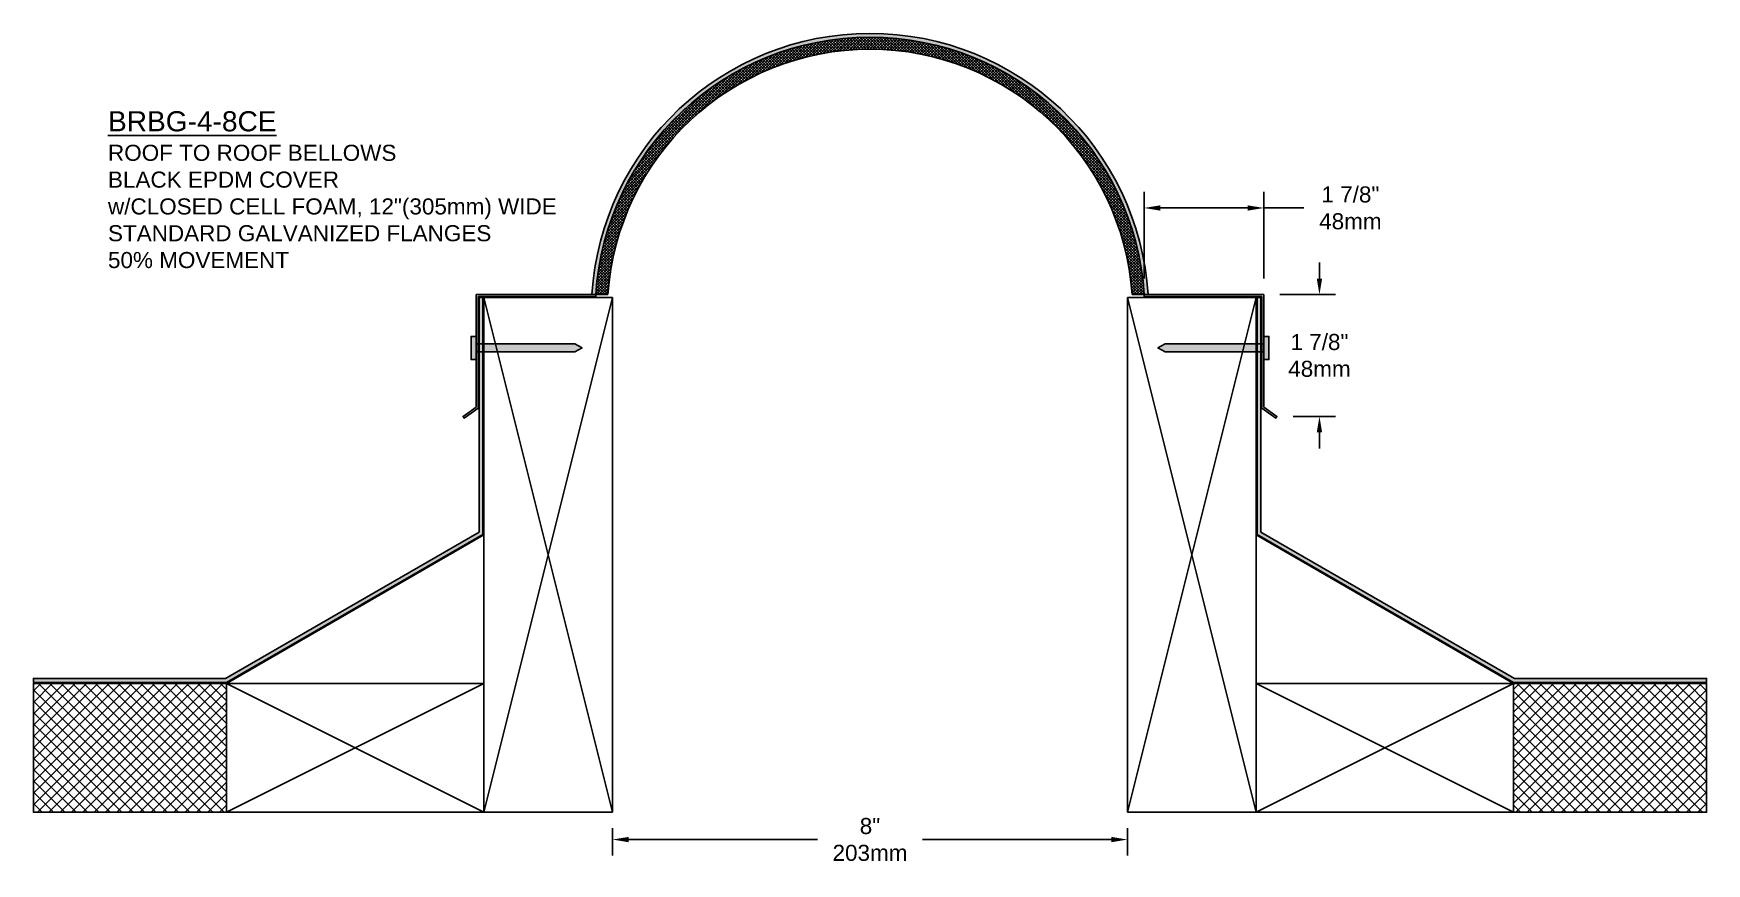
# Model space of a CAD drawing. Header units: inches. Extents: x -5.1 to 20.9, y -4 to 8.9.
import ezdxf

# ---------------------------------------------------------------- set-up
doc = ezdxf.new("R2010")
doc.units = ezdxf.units.IN
doc.header["$MEASUREMENT"] = 0
for name, color, linetype in [('Anchors', 4, 'Continuous'), ('Conditions', 1, 'Continuous'), ('Dimensions', 3, 'Continuous'), ('Fillers', 2, 'Continuous'), ('Metals', 7, 'Continuous'), ('Text', 2, 'Continuous')]:
    doc.layers.add(name, color=color, linetype=linetype)
doc.styles.add('Arial', font='arial.ttf')
doc.dimstyles.new('Arial', dxfattribs={"dimtxt": 0.25, "dimasz": 0.25, "dimexe": 0.25, "dimexo": 0.25, "dimgap": 0.25, "dimtad": 0, "dimtih": 1, "dimtoh": 1, "dimdec": 4, "dimzin": 0, "dimdsep": 46, "dimlunit": 4, "dimtxsty": 'Arial', "dimcen": 0.09, "dimadec": 0, "dimazin": 0, "dimtfac": 1, "dimtdec": 4, "dimtofl": 0, "dimtmove": 0, "dimatfit": 3, "dimfxl": 0, "dimfrac": 2, "dimtolj": 1, "dimtzin": 0, "dimarcsym": 0})

# ---------------------------------------------------------------- blocks, each defined once
blk = doc.blocks.new('*X4')
at = {"color": 0}
for p, q in [((23.967, -46.92), (25.829, -45.059)), ((23.967, -46.744), (25.652, -45.059)), ((23.967, -46.567), (25.475, -45.059)), ((23.967, -46.39), (25.298, -45.059)), ((23.967, -46.213), (25.122, -45.059)), ((23.967, -46.037), (24.945, -45.059)), ((23.967, -45.86), (24.768, -45.059)), ((23.967, -45.683), (24.591, -45.059)), ((23.967, -45.506), (24.414, -45.059)), ((23.967, -45.329), (24.238, -45.059)), ((23.967, -45.153), (24.061, -45.059)), ((25.846, -47.059), (23.967, -45.18)), ((24.005, -47.059), (26.005, -45.059)), ((26.022, -47.059), (24.022, -45.059)), ((24.182, -47.059), (26.182, -45.059)), ((26.199, -47.059), (24.199, -45.059)), ((24.359, -47.059), (26.359, -45.059)), ((26.376, -47.059), (24.376, -45.059)), ((24.536, -47.059), (26.536, -45.059)), ((26.553, -47.059), (24.553, -45.059)), ((24.713, -47.059), (26.713, -45.059)), ((26.73, -47.059), (24.73, -45.059)), ((24.889, -47.059), (26.889, -45.059)), ((26.906, -47.059), (24.906, -45.059)), ((25.066, -47.059), (26.967, -45.158)), ((26.967, -46.943), (25.083, -45.059)), ((26.967, -46.766), (25.26, -45.059)), ((26.967, -46.589), (25.437, -45.059)), ((26.967, -46.412), (25.613, -45.059)), ((26.967, -46.236), (25.79, -45.059)), ((26.967, -46.059), (25.967, -45.059)), ((26.967, -45.882), (26.144, -45.059)), ((26.967, -45.705), (26.32, -45.059)), ((26.967, -45.529), (26.497, -45.059)), ((26.967, -45.352), (26.674, -45.059)), ((26.967, -45.175), (26.851, -45.059)), ((25.669, -47.059), (23.967, -45.357)), ((25.243, -47.059), (26.967, -45.335)), ((25.492, -47.059), (23.967, -45.534)), ((25.315, -47.059), (23.967, -45.711)), ((25.42, -47.059), (26.967, -45.511)), ((25.596, -47.059), (26.967, -45.688)), ((25.139, -47.059), (23.967, -45.887)), ((25.773, -47.059), (26.967, -45.865)), ((24.962, -47.059), (23.967, -46.064)), ((24.785, -47.059), (23.967, -46.241)), ((25.95, -47.059), (26.967, -46.042)), ((26.127, -47.059), (26.967, -46.219)), ((24.608, -47.059), (23.967, -46.418)), ((26.304, -47.059), (26.967, -46.395)), ((24.431, -47.059), (23.967, -46.594)), ((24.255, -47.059), (23.967, -46.771)), ((26.48, -47.059), (26.967, -46.572)), ((26.657, -47.059), (26.967, -46.749)), ((24.078, -47.059), (23.967, -46.948)), ((26.834, -47.059), (26.967, -46.926))]:
    blk.add_line(p, q, dxfattribs=at)
blk = doc.blocks.new('HATCHBLOCK')
blk.add_lwpolyline([(0, 2), (3, 2), (3, 0), (0, 0)], close=True)
blk.add_blockref('*X4', (-23.967, 47.059))
blk = doc.blocks.new('2X8')
for p, q in [((-2, 8), (0, 8)), ((-2, 8), (-2, 6)), ((-2, 8), (0, 0)), ((-2, 6), (-2, 8)), ((0, 8), (0, 0)), ((-2, 0), (-2, 6)), ((0, 0), (-2, 0))]:
    blk.add_line(p, q)
blk.add_lwpolyline([(0, 8), (-2, 0)])
blk = doc.blocks.new('2X4')
for p, q in [((0, 2), (4, 0)), ((0, 0), (4, 2)), ((0, 2), (4, 2)), ((0, 0), (0, 2)), ((4, 2), (4, 0)), ((4, 0), (0, 0))]:
    blk.add_line(p, q)
blk = doc.blocks.new('TRIANGLE')
blk.add_lwpolyline([(0, 2.309), (0, 0), (4, 0), (0, 2.309)])
blk = doc.blocks.new('*D6')
at = {"layer": 'Defpoints', "color": 0}
for p in [(3.942, -3.168), (11.942, -3.168), (11.942, -3.593)]:
    blk.add_point(p, dxfattribs=at)
at = {"layer": 'Dimensions', "color": 0, "lineweight": -2}
for p, q in [((3.942, -3.418), (3.942, -3.843)), ((4.192, -3.593), (7.126, -3.593)), ((11.692, -3.593), (8.758, -3.593)), ((11.942, -3.418), (11.942, -3.843))]:
    blk.add_line(p, q, dxfattribs=at)
at = {"layer": 'Dimensions', "color": 0}
for points in [[(4.192, -3.552), (4.192, -3.635), (3.942, -3.593)], [(11.692, -3.552), (11.692, -3.635), (11.942, -3.593)]]:
    blk.add_solid(points, dxfattribs=at)
at = {"layer": 'Dimensions', "color": 0, "insert": (7.942, -3.593), "char_height": 0.25, "attachment_point": 5, "style": 'Arial'}
blk.add_mtext('\\A1;8"\\P203mm', dxfattribs=at)
blk = doc.blocks.new('NAIL2001')
blk.add_hatch(color=256).paths.add_polyline_path([(1.823, 6.257), (1.823, 6.375), (1.743, 6.375), (1.743, 6.015), (1.823, 6.015), (1.823, 6.132), (3.356, 6.132), (3.468, 6.195), (3.356, 6.257)])
blk.add_lwpolyline([(1.823, 6.132), (3.356, 6.132), (3.468, 6.195), (3.356, 6.257), (1.823, 6.257), (1.823, 6.375), (1.743, 6.375), (1.743, 6.015), (1.823, 6.015)], close=True)
blk = doc.blocks.new('*D8')
at = {"layer": 'Defpoints', "color": 0}
for p in [(14.061, 6.223), (12.204, 4.876), (14.061, 4.876)]:
    blk.add_point(p, dxfattribs=at)
at = {"layer": 'Dimensions', "color": 0, "lineweight": -2}
for p, q in [((12.204, 5.126), (12.204, 6.473)), ((14.061, 5.126), (14.061, 6.473)), ((12.454, 6.223), (13.811, 6.223)), ((14.061, 6.223), (14.686, 6.223))]:
    blk.add_line(p, q, dxfattribs=at)
at = {"layer": 'Dimensions', "color": 0}
for points in [[(12.454, 6.264), (12.454, 6.181), (12.204, 6.223)], [(13.811, 6.264), (13.811, 6.181), (14.061, 6.223)]]:
    blk.add_solid(points, dxfattribs=at)
at = {"layer": 'Dimensions', "color": 0, "insert": (15.408, 6.223), "char_height": 0.25, "attachment_point": 5, "style": 'Arial'}
blk.add_mtext('\\A1;1 7/8"\\P48mm', dxfattribs=at)
blk = doc.blocks.new('*D9')
at = {"layer": 'Defpoints', "color": 0}
for p in [(14.061, 4.876), (14.266, 2.984), (14.927, 2.984)]:
    blk.add_point(p, dxfattribs=at)
at = {"layer": 'Dimensions', "color": 0, "lineweight": -2}
for p, q in [((14.927, 5.126), (14.927, 5.376)), ((14.311, 4.876), (15.177, 4.876)), ((14.516, 2.984), (15.177, 2.984)), ((14.927, 2.734), (14.927, 2.484))]:
    blk.add_line(p, q, dxfattribs=at)
at = {"layer": 'Dimensions', "color": 0}
for points in [[(14.885, 5.126), (14.969, 5.126), (14.927, 4.876)], [(14.885, 2.734), (14.969, 2.734), (14.927, 2.984)]]:
    blk.add_solid(points, dxfattribs=at)
at = {"layer": 'Dimensions', "color": 0, "insert": (14.927, 3.93), "char_height": 0.25, "attachment_point": 5, "style": 'Arial'}
blk.add_mtext('\\A1;1 7/8"\\P48mm', dxfattribs=at)

msp = doc.modelspace()

# ---------------------------------------------------------------- hatches: boundary and pattern name
at = {"layer": 'Conditions'}
h = msp.add_hatch(color=256, dxfattribs=at)
h.paths.add_polyline_path([(1.92735, 4.83231), (1.86735, 4.83231), (1.86735, 4.11024), (1.92735, 4.11024)])
h.paths.add_polyline_path([(1.92735, 1.14805), (1.92735, 3.98524), (1.86735, 3.98524), (1.86735, 1.18558), (-2.0744, -1.09019), (-5.05765, -1.09019), (-5.05765, -1.15269), (-2.05765, -1.15269)])
h = msp.add_hatch(color=256, dxfattribs=at)
h.paths.add_polyline_path([(13.95735, 4.11024), (14.01735, 4.11024), (14.01735, 4.83231), (13.95735, 4.83231)])
h.paths.add_polyline_path([(13.95735, 1.14805), (17.94235, -1.15269), (20.94235, -1.15269), (20.94235, -1.09019), (17.95909, -1.09019), (14.01735, 1.18558), (14.01735, 3.98524), (13.95735, 3.98524)])
at = {"layer": 'Fillers'}
msp.add_hatch(color=256, dxfattribs=at).paths.add_polyline_path([(12.26428, 4.87571, 0.93927799), (3.62041, 4.87571), (3.68043, 4.87571, -0.93870622), (12.20426, 4.87571)])
h = msp.add_hatch(dxfattribs=at)
h.set_pattern_fill('ANSI37', color=256, scale=0.25, style=0)
h.paths.add_polyline_path([(3.68043, 4.87571), (3.8708, 4.87571, -0.93685542), (12.01389, 4.87571), (12.20426, 4.87571, 0.93870622)])

# ---------------------------------------------------------------- linework, layer by layer
at = {"layer": 'Conditions'}
for points in [[(-5.05765, -1.15269), (-2.05765, -1.15269), (1.92735, 1.14805), (1.92735, 4.83231), (1.86735, 4.83231), (1.86735, 1.18558), (-2.0744, -1.09019), (-5.05765, -1.09019)], [(20.94235, -1.15269), (17.94235, -1.15269), (13.95735, 1.14805), (13.95735, 4.83231), (14.01735, 4.83231), (14.01735, 1.18558), (17.95909, -1.09019), (20.94235, -1.09019)]]:
    msp.add_lwpolyline(points, close=True, dxfattribs=at)
at = {"layer": 'Fillers'}
for p, q in [((3.62041, 4.87571), (3.87041, 4.87571)), ((12.01428, 4.87571), (12.26428, 4.87571))]:
    msp.add_line(p, q, dxfattribs=at)
for points in [[(12.26428, 4.87571, 0.93927799), (3.62041, 4.87571)], [(12.20426, 4.87571, 0.93870622), (3.68043, 4.87571, 1.22202787)], [(12.01389, 4.87571, 0.93685542), (3.8708, 4.87571, 1.22202787)]]:
    msp.add_lwpolyline(points, format="xyb", dxfattribs=at)
at = {"layer": 'Metals'}
for points in [[(1.82343, 3.12733), (1.82343, 4.87571), (3.68043, 4.87571), (3.68043, 4.84571), (1.85543, 4.84571), (1.85543, 3.11006), (1.63728, 2.95731), (1.61864, 2.98393)], [(14.06126, 3.12733), (14.06126, 4.87571), (12.20426, 4.87571), (12.20426, 4.84571), (14.02926, 4.84571), (14.02926, 3.11006), (14.24741, 2.95731), (14.26605, 2.98393)]]:
    msp.add_lwpolyline(points, close=True, dxfattribs=at)

# ---------------------------------------------------------------- block references
at = {"layer": 'Anchors'}
msp.add_blockref('NAIL2001', (0, -2.14723), dxfattribs=at)
at = {"layer": 'Anchors', "xscale": -1}
msp.add_blockref('NAIL2001', (15.88469, -2.14723), dxfattribs=at)
at = {"layer": 'Conditions', "xscale": -1}
for name, p in [('2X8', (1.94235, -3.16769)), ('TRIANGLE', (1.94235, -1.16769)), ('HATCHBLOCK', (-2.05765, -3.16769)), ('2X4', (1.94235, -3.16769))]:
    msp.add_blockref(name, p, dxfattribs=at)
at = {"layer": 'Conditions'}
for name, p in [('2X8', (13.94235, -3.16769)), ('TRIANGLE', (13.94235, -1.16769)), ('2X4', (13.94235, -3.16769)), ('HATCHBLOCK', (17.94235, -3.16769))]:
    msp.add_blockref(name, p, dxfattribs=at)

# ---------------------------------------------------------------- texts
at = {"layer": 'Text', "insert": (-3.89947, 7.72649), "char_height": 0.3125, "width": 7.890625, "attachment_point": 1, "style": 'Arial'}
msp.add_mtext('{\\LBRBG-4-8CE\\P\\H0.8X;\\lROOF TO ROOF BELLOWS\\PBLACK EPDM COVER\\Pw/CLOSED CELL FOAM, 12"(305mm) WIDE\\PSTANDARD GALVANIZED FLANGES\\P50% MOVEMENT}', dxfattribs=at)

# ---------------------------------------------------------------- dimensions: what is measured, and where the dimension line sits
at = {"layer": 'Dimensions'}
dim = msp.add_linear_dim(base=(14.06128, 6.22282), p1=(12.20428, 4.87571), p2=(14.06128, 4.87571), text='<>\\P48mm', dimstyle='Arial', dxfattribs=at)
dim.commit()
dim.dimension.update_dxf_attribs({"geometry": '*D8', "text_midpoint": (15.40793, 6.22282), "dimtype": 160})
dim = msp.add_linear_dim(base=(14.92707, 2.98393), p1=(14.06128, 4.87571), p2=(14.26607, 2.98393), angle=90, text='<>\\P48mm', dimstyle='Arial', dxfattribs=at)
dim.commit()
dim.dimension.update_dxf_attribs({"geometry": '*D9', "text_midpoint": (14.92707, 3.92982)})
dim = msp.add_linear_dim(base=(11.94235, -3.59337), p1=(3.94235, -3.16769), p2=(11.94235, -3.16769), text='<>\\P203mm', dimstyle='Arial', dxfattribs=at)
dim.commit()
dim.dimension.update_dxf_attribs({"geometry": '*D6', "text_midpoint": (7.94235, -3.59337)})

doc.saveas('drawing.dxf')
